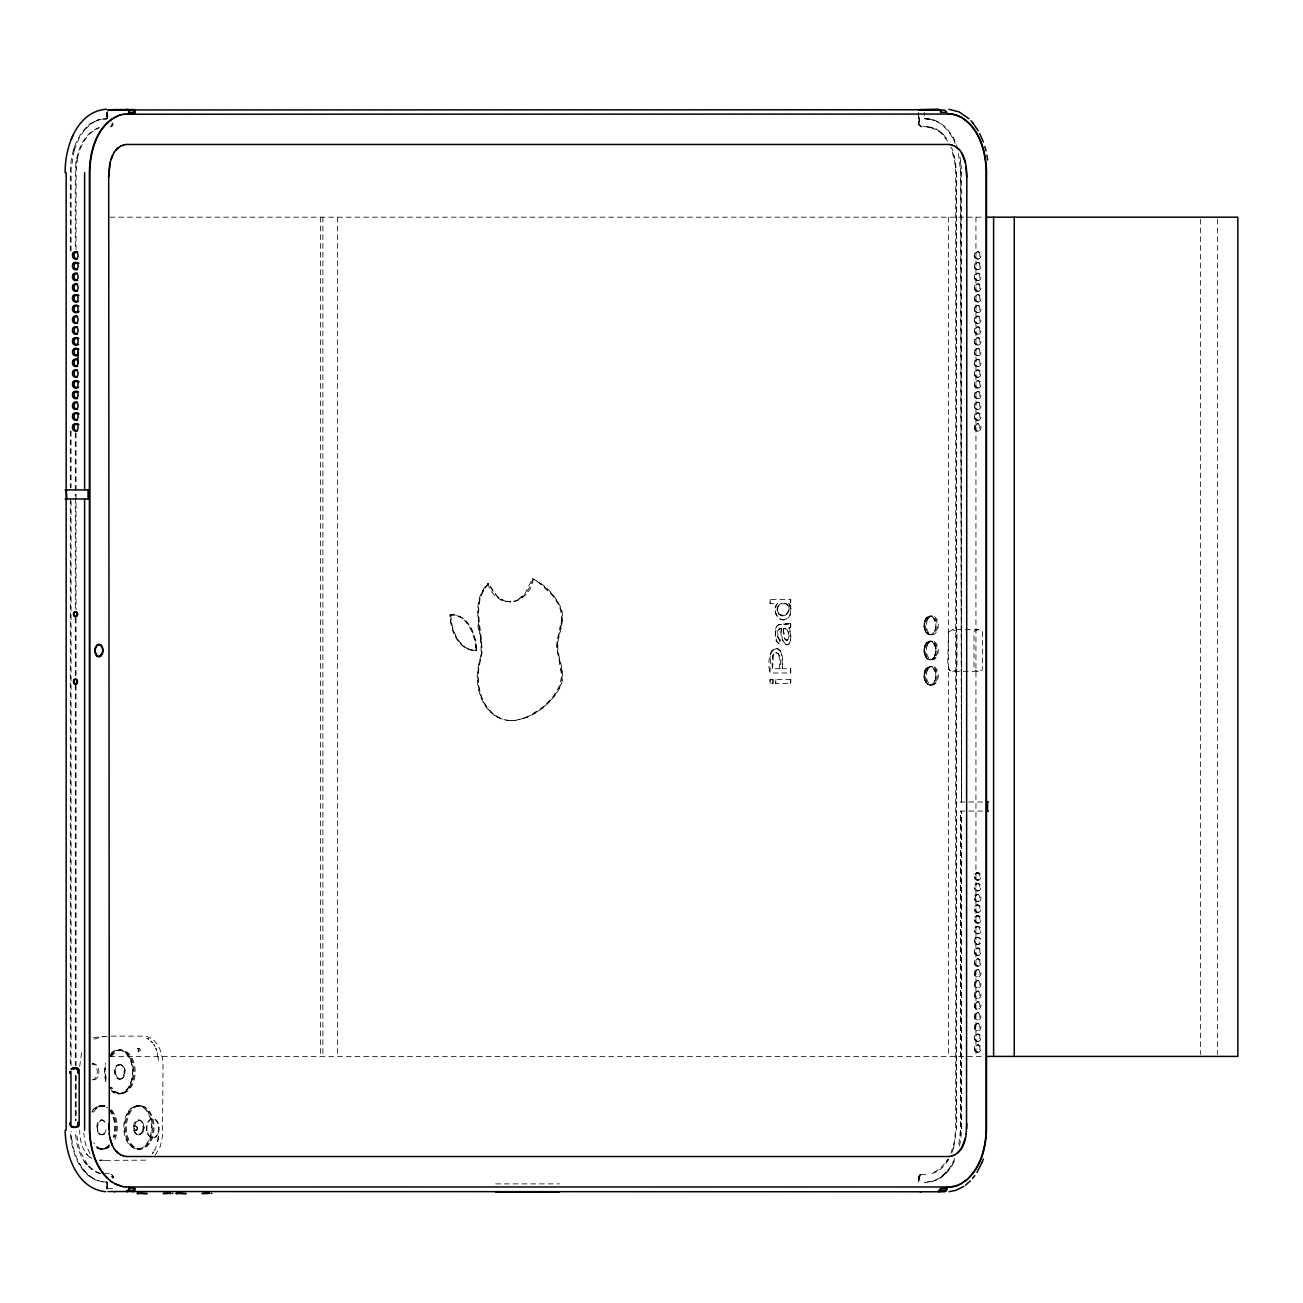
<?xml version="1.0" encoding="UTF-8"?>
<svg xmlns="http://www.w3.org/2000/svg" width="1303" height="1303" viewBox="0 0 1303 1303"><rect width="100%" height="100%" fill="white"/><g stroke="black" fill="none" stroke-linecap="round" stroke-linejoin="round"><path stroke-width="0.75" stroke-dasharray="5 3.75" d="M107.465 1188.776L107.481 1182.652L106.26 1181.984L107.465 1188.776L107.465 1182.652L106.26 1181.984L106.748 1189.46M772.614 668.7L773.331 654.399C780.872 647.786 781.344 665.507 779.976 668.7L772.418 668.7C772.288 665.361 770.268 649.806 778.363 653.634M918.485 112.319L918.501 123.508A3.925 2.508 90 0 0 919.837 126.358L930.261 127.059M919.12 1175.469L918.485 1183.205L919.625 1174.801L929.12 1174.068M953.731 1147.617L956.435 1128.659L956.435 172.501L955.392 160.448L951.711 147.63M964.839 811.085L960.669 811.085L960.669 1128.626L958.536 1147.047M961.419 1128.626L961.419 811.085L961.451 1128.626A53.57 34.22 90 0 1 960.555 1140.532L959.285 1147.047M958.438 153.51L960.669 171.719L961.435 802.013L960.653 161.132M158.575 1130.157L158.689 1126.9M788.543 612.084C792.81 599.299 771.734 602.149 778.412 613.436C787.647 623.6 794.667 599.82 781.002 603.484M77.691 157.565L76.111 169.748L76.063 249.801M919.413 1176.609L918.468 1178.059L919.674 1175.86A3.876 2.476 90 0 1 921.726 1174.182L919.348 1177.016L919.234 1183.336M532.39 714.028L544.084 706.145L552.456 697.545L559.769 685.573L561.658 675.654L556.902 647.624L557.537 638.698L561.56 619.886L560.925 610.863L558.107 603.778L552.456 595.357L538.839 582.62M779.699 614.821C775.187 610.96 778.249 601.286 784.992 603.289M932.313 634.708C922.28 636.125 921.107 617.752 930.13 616.075L925.944 618.632M931.27 684.971C922.068 685.085 921.514 667.918 930.13 666.338L925.944 668.895M786.377 640.539C791.279 638.633 789.243 627.101 783.087 628.469L784.732 638.975A3.323 2.117 90 0 0 785.53 640.148L788.234 639.659L789.097 635.147L787.028 629.3L783.087 628.469L785.481 628.502M70.297 250.762L70.297 171.719C70.639 154.894 75.427 136.766 88.474 125.283C93.441 121.032 99.908 118.638 106.455 118.915C109.582 116.13 107.335 103.735 107.139 118.964M782.419 668.7C785.432 634.822 763.265 648.845 770.154 672.983M557.049 642.2L556.902 647.624M79.678 1066.44L81.584 1052.596M76.128 169.748L76.258 167.501M783.25 629.137L784.748 638.437L787.11 640.457M960.36 1135.548L960.669 811.085M788.918 628.111L790.791 627.313L790.791 623.225L778.331 624.756L776.344 626.808L775.448 630.44A20.05 12.802 90 0 0 775.399 635.962C773.933 642.493 784.699 648.308 778.412 638.584C777.207 635.571 776.409 628.079 781.295 628.388C778.526 637.216 789.048 654.953 791.1 636.727C785.025 611.596 795.84 644.171 787.354 644.741M919.348 1177.016L918.485 1177.782L918.664 1176.609M925.049 1182.652L927.752 1181.984M777.354 603.55C770.106 611.123 781.311 626.482 789.129 616.71A9.626 6.14 90 0 0 790.791 612.817L790.693 606.465L788.869 603.24M925.016 1182.652L924.723 1181.984M561.104 623.925L561.56 619.886M98.767 127.694C81.356 134.47 75.476 155.399 75.297 172.501L75.297 249.801M136.506 1126.704L136.913 1127.47A2.02 1.287 90 0 1 136.147 1130.255A2.02 1.287 90 0 1 134.486 1128.707L135.659 1122.078L139.796 1119.977C145.692 1122.42 145.285 1134.555 138.281 1134.897C126.652 1129.962 141.359 1110.791 143.786 1126.215C146.702 1136.428 131.619 1136.933 134.861 1126.867A2.02 1.287 90 0 1 136.506 1126.704L137.336 1127.258A2.02 1.287 90 0 1 136.734 1130.206A2.02 1.287 -90 0 1 135.789 1130.206A2.02 1.287 90 0 1 134.975 1128.463L135.642 1126.574L136.88 1126.574M780.432 640.196L777.793 636.792M75.932 163.038L76.34 160.448M782.5 619.788L786.132 619.153L788.543 617.231A9.691 6.189 90 0 0 790.416 613.518L789.96 604.673M772.125 650.295A7.329 4.691 90 0 0 770.757 652.901L769.975 672.983L790.791 672.983L790.791 668.7L782.223 668.7L782.077 656.875L780.595 650.979M157.696 1141.591L158.184 1138.985L156.963 1143.985M772.451 658.292L772.744 656.81M924.25 648.78C924.299 644.92 927.98 639.317 932.329 641.825L929.381 641.239M779.634 628.453L781.295 628.388L778.038 629.968L777.712 637.33M77.659 157.565C80.493 145.415 86.975 132.075 99.533 127.694M925 645.522L924.088 651.06L925.114 655.474L924.478 653.357L924.641 654.415M74.206 150.187L71.16 168.657L71.079 250.762M780.937 624.446L777.728 625.212A4.919 3.143 90 0 0 776.376 627.199L775.497 633.502L776.572 640.587A6.596 4.218 90 0 0 778.135 642.965L779.911 644.073L779.992 640.001M791.051 608.582L788.673 603.24L790.791 603.24L790.791 599.559L769.975 599.559L769.975 603.55L777.549 603.55C772.923 609.087 776.116 621.124 784.585 619.707M106.699 112.498L106.455 118.915L106.716 112.351M953.747 1147.617L951.695 1153.367M73.44 150.187L74.515 146.881M74.19 150.187L79.548 137.336L85.004 129.469M514.913 720.315C533.497 717.986 549.736 704.988 559.101 689.14C566.561 677.006 560.029 663.26 558.042 650.702A35.816 22.884 90 0 1 558.042 642.2C559.541 630.717 565.714 618.86 560.762 607.328C554.964 595.276 544.898 583.76 532.39 578.874L524.848 593.956L517.03 600.602L524.848 593.956M532.862 578.874C529.686 588.533 524.034 600.178 512.845 601.807M533.367 578.874C529.458 605.634 496.052 610.504 487.827 583.663C466.148 606.53 487.306 637.216 479.048 662.852C472.842 685.411 482.354 718.311 509.326 720.526M924.739 646.516L925.553 644.545M925.114 620.407L924.283 627.134L924.185 625.977M925.114 670.67L924.283 677.397L924.185 676.241M788.559 611.449L785.302 615.374L780.872 615.407M111.96 125.332L112.498 122.905L111.683 125.788A3.893 2.492 90 0 1 110.022 126.798L112.595 125.544M950.946 1153.367L954.562 1140.891L955.685 1128.659L955.685 172.501L954.627 160.448L950.946 147.63M106.455 118.915L107.465 118.312L107.465 112.351M772.63 649.953L776.865 648.405L775.09 648.438M948.503 631.988L947.704 664.791L949.512 670.279L952.737 671.338L978.244 671.338L981.501 670.279A4.675 3.6 90 0 0 982.511 668.976L982.511 631.988A4.675 3.6 90 0 0 981.501 630.685L978.276 629.642L952.77 629.642L948.503 631.988A4.675 3.6 90 0 1 949.512 630.685M138.118 1051.684L138.688 1048.964L137.597 1048.264L136.668 1049.729A1.759 1.124 -90 0 0 137.271 1051.57L140.463 1050.283L139.356 1048.247L137.597 1048.264M158.217 1133.48L157.24 1135.336A9.626 6.14 -90 0 1 148.298 1134.457L147.467 1132.421A9.61 6.14 90 0 1 153.412 1118.74A9.61 6.14 90 0 1 158.217 1133.48L157.24 1135.336M481.98 592.898L483.804 589.037M770.366 655.898L770.268 657.005M777.858 607.377L777.598 609.543M954.773 1158.4C950.099 1169.328 941.32 1180.29 928.778 1181.854M932.345 1181.365C943.584 1178.531 951.109 1168.498 955.555 1158.4M773.754 654.073L772.809 655.556M775.643 629.186L775.888 628.111M946.304 1161.983L947.981 1159.393L940.082 1168.889L931.14 1173.645M948.763 1159.393C944.382 1166.722 937.313 1173.612 928.355 1174.068M926.058 643.682L927.264 642.314M927.199 643.682L928.404 642.314A9.316 5.945 90 0 1 936.091 645.001A9.316 5.945 90 0 1 935.342 657.266L934.137 658.65A9.316 5.945 90 0 1 926.466 655.963A9.316 5.945 90 0 1 927.199 643.682L928.404 642.314M927.199 668.862L928.404 667.494A9.316 5.945 90 0 1 936.091 670.182A9.316 5.945 90 0 1 935.342 682.446L934.137 683.814A9.316 5.945 90 0 1 926.466 681.127A9.316 5.945 90 0 1 927.199 668.862L928.404 667.494M155.252 1155.126L160.35 1146.298L162.5 1136.232L162.973 1069.714C163.803 1055.919 158.901 1035.51 141.522 1036.129L111.064 1036.129M934.137 658.65L935.342 657.266M934.137 683.814L935.342 682.446M505.841 601.595L497.388 596.693L488.804 583.663C468.559 605.146 485.807 634.349 481.068 658.65C474.227 680.215 479.504 710.542 502.991 719.256M84.988 129.469L91.927 123.28M927.769 617.85L929.088 616.726A9.316 5.945 90 0 1 937.215 625.977A9.316 5.945 90 0 1 928.404 633.551L927.199 632.183A9.316 5.945 90 0 1 927.769 617.85L929.088 616.726M946.141 1172.195L938.991 1178.254M946.906 1172.195L942.655 1175.599L944.805 1174.28A48.455 30.946 90 0 0 952.754 1164.035M139.356 1048.247L138.248 1049.729L139.014 1051.684M88.474 125.283L91.161 123.28M790.791 627.313L788.722 628.111M939.756 1178.254L943.421 1175.599M919.625 1174.801L920.586 1174.231M790.335 623.42L779.064 624.544M91.91 123.28L94.582 121.7M94.028 1039.142L104.973 1036.129M119.42 1064.404C109.843 1067.401 119.013 1087.288 124.437 1075.219C128.622 1055.528 105.527 1068.118 119.42 1079.226M94.565 121.7L96.959 120.642A51.615 32.982 90 0 1 103.605 119.045M93.36 1037.53L109.419 1036.129M527.78 716.829L518.741 719.679C535.419 715.412 550.061 704.06 558.596 689.14C566.056 677.006 559.524 663.26 557.537 650.702C555.941 639.203 562.049 628.6 562.147 617.247C561.414 600.748 547.732 587.718 534.393 579.786M96.178 120.642L98.23 119.909M151.213 1041.618L152.809 1042.921L149.992 1040.283M929.381 634.626L930.879 634.626L930 634.659M929.381 684.906L930.879 684.906L930 684.938A9.316 5.945 90 0 1 924.788 670.996A9.316 5.945 90 0 1 935.082 670.996A9.316 5.945 90 0 1 929.935 684.971L932.313 684.971M781.442 629.088L781.1 628.388C782.794 633.046 780.057 644.627 787.647 644.61M157.907 1057.678L157.256 1052.58L157.549 1055.055M135.642 1126.574L136.571 1126.378M932.378 1181.365L927.003 1181.984M977.103 872.798L977.462 872.831A3.681 2.834 90 0 1 979.4 878.645A3.681 2.834 90 0 1 974.546 878.043L974.286 876.707A3.681 2.834 90 0 1 976.403 872.929L978.195 872.798M977.103 883.515L977.462 883.548A3.681 2.834 90 0 1 979.4 889.363A3.681 2.834 90 0 1 974.546 888.76L974.286 887.424A3.681 2.834 90 0 1 976.403 883.646L978.195 883.515M977.103 894.314L977.462 894.347A3.681 2.834 90 0 1 979.4 900.145A3.681 2.834 90 0 1 974.546 899.559L974.286 898.223A3.681 2.834 90 0 1 976.403 894.428L978.195 894.314M977.103 905.031L977.462 905.064A3.681 2.834 90 0 1 979.4 910.862A3.681 2.834 90 0 1 974.546 910.276L974.286 908.94A3.681 2.834 90 0 1 976.403 905.145L978.195 905.031M977.103 915.732L977.462 915.765A3.681 2.834 90 0 1 979.4 921.579A3.681 2.834 90 0 1 974.546 920.977L974.286 919.641A3.681 2.834 90 0 1 976.403 915.862L978.195 915.732M977.103 926.482L977.462 926.514A3.681 2.834 90 0 1 979.4 932.329A3.681 2.834 90 0 1 974.546 931.726L974.286 930.391A3.681 2.834 90 0 1 976.403 926.596L978.195 926.482M158.412 1060.414L158.184 1057.629M784.829 615.57L779.389 614.43M106.423 1182.049L107.465 1182.652L106.667 1182.391M977.918 312.671L978.895 312.573A3.681 2.834 90 0 0 980.573 307.052A3.681 2.834 90 0 0 976.012 306.677A3.681 2.834 90 0 0 977.152 312.443L977.103 312.687M977.918 323.453L978.895 323.356A3.681 2.834 90 0 0 980.573 317.834A3.681 2.834 90 0 0 976.012 317.46A3.681 2.834 90 0 0 977.152 323.225L977.103 323.47M977.918 334.203L978.895 334.105A3.681 2.834 90 0 0 980.573 328.584A3.681 2.834 90 0 0 976.012 328.209A3.681 2.834 90 0 0 977.152 333.959L977.103 334.219M977.918 344.986L978.895 344.888A3.681 2.834 90 0 0 980.573 339.366A3.681 2.834 90 0 0 976.012 338.992A3.681 2.834 90 0 0 977.152 344.741L977.103 345.002M977.918 355.768L978.895 355.67A3.681 2.834 90 0 0 980.573 350.149A3.681 2.834 90 0 0 976.012 349.774A3.681 2.834 90 0 0 977.152 355.524L977.103 355.784M977.918 366.55L978.895 366.469A3.681 2.834 90 0 0 980.573 360.931A3.681 2.834 90 0 0 976.012 360.556A3.681 2.834 90 0 0 977.152 366.322L977.103 366.583M977.918 398.734L978.895 398.637A3.681 2.834 90 0 0 980.573 393.099A3.681 2.834 90 0 0 976.012 392.724A3.681 2.834 90 0 0 977.152 398.49L977.103 398.751M977.918 409.517L978.895 409.419A3.681 2.834 90 0 0 980.573 403.881A3.681 2.834 90 0 0 976.012 403.507A3.681 2.834 90 0 0 977.152 409.272L977.103 409.533M788.657 624.267L784.504 624.446M976.403 872.929L977.462 872.831M976.403 883.646L977.462 883.548M976.403 894.428L977.462 894.347M976.403 905.145L977.462 905.064M976.403 915.862L977.462 915.765M976.403 926.596L977.462 926.514M145.594 1160.159L99.207 1160.419M100.868 1149.051L104.615 1148.774M117.237 1050.43L121.326 1050.169M99.354 1106.003L103.458 1105.742M136.115 1106.003L140.219 1105.742M511.558 720.526L515.89 720.315M978.276 629.642L975.019 630.685A4.675 3.6 90 0 0 974.009 631.988L974.009 668.976A4.675 3.6 90 0 0 975.019 670.279L978.244 671.338M952.737 671.338L955.995 670.279A4.675 3.6 90 0 0 957.005 668.976L957.005 631.988A4.675 3.6 90 0 0 955.995 630.685L952.77 629.642M977.103 933.844L977.836 933.811A3.681 2.834 90 0 0 980.801 928.73A3.681 2.834 90 0 0 975.931 927.931A3.681 2.834 90 0 0 977.836 933.811M787.159 644.741L785.725 644.643M102.839 119.045L105.071 118.996M976.761 316.157L978.195 316.124M976.761 326.906L978.195 326.874M976.761 337.689L978.195 337.656M976.761 348.471L978.195 348.438M976.761 359.253L978.195 359.221M976.761 369.971L978.195 369.938M976.761 402.204L978.195 402.187M976.761 412.953L978.195 412.921M977.103 431.065L978.537 431.032M977.103 901.66L978.537 901.643M110.038 126.798L110.788 126.798A3.876 2.476 90 0 0 113.247 122.905M104.289 118.996L106.276 118.996M919.266 123.508L919.234 115.869L919.25 122.905A3.909 2.492 90 0 0 921.726 126.798A3.893 2.492 -90 0 1 919.885 125.544L919.234 123.264L919.674 125.104M109.941 217.178L984.074 217.178M977.103 251.658L978.195 251.658M977.103 262.375L978.195 262.375M977.103 273.174L978.195 273.174M977.103 283.891L978.195 283.891M977.103 294.592L978.195 294.592M977.103 305.342L978.195 305.342M977.103 380.655L978.195 380.655M977.103 391.405L978.195 391.405M977.103 423.703L978.195 423.703M487.827 583.663L488.804 583.663M509.701 602.002L510.695 602.002L500.336 599.803M449.877 614.967L450.854 614.967A37.624 24.04 90 0 1 476.784 650.148L475.807 650.148A37.624 24.04 90 0 0 449.877 614.967A37.624 24.04 90 0 0 475.807 650.148M929.935 616.075L932.313 616.075M929.935 634.708A9.316 5.945 90 0 0 935.082 620.733A9.316 5.945 90 0 0 924.788 620.733A9.316 5.945 90 0 0 929.935 634.708L931.27 634.708M929.935 641.157L932.313 641.157M929.935 659.79A9.316 5.945 90 0 0 935.082 645.816A9.316 5.945 90 0 0 924.788 645.816A9.316 5.945 90 0 0 929.935 659.79L932.313 659.79M929.935 666.338L932.313 666.338M508.349 720.526L512.551 720.526M968.748 802.029L986.501 802.029M968.748 811.085L984.531 811.085M977.103 880.16L978.195 880.16A3.681 2.834 90 0 0 980.638 874.639A3.681 2.834 90 0 0 975.735 874.639A3.681 2.834 90 0 0 978.195 880.16M977.103 890.877L978.195 890.877A3.681 2.834 90 0 0 980.638 885.356A3.681 2.834 90 0 0 975.735 885.356A3.681 2.834 90 0 0 978.195 890.877M977.103 912.377L978.195 912.377A3.681 2.834 90 0 0 980.638 906.872A3.681 2.834 90 0 0 975.735 906.872A3.681 2.834 90 0 0 978.195 912.377M977.103 923.094L978.195 923.094A3.681 2.834 90 0 0 980.638 917.573A3.681 2.834 90 0 0 975.735 917.573A3.681 2.834 90 0 0 978.195 923.094M978.195 944.626A3.681 2.834 90 0 1 975.735 939.105A3.681 2.834 90 0 1 980.638 939.105A3.681 2.834 90 0 1 978.195 944.626L975.752 944.17L974.286 941.173A3.681 2.834 90 0 1 976.989 937.264L978.195 937.264M977.103 955.36L978.195 955.36A3.681 2.834 90 0 0 980.638 949.854A3.681 2.834 90 0 0 975.735 949.854A3.681 2.834 90 0 0 978.195 955.36M977.103 958.796L978.195 958.796M977.103 966.142L978.195 966.142A3.681 2.834 90 0 0 980.638 960.637A3.681 2.834 90 0 0 975.735 960.637A3.681 2.834 90 0 0 978.195 966.142M977.103 969.579L978.195 969.579M977.103 980.377L978.195 980.377M977.103 991.078L978.195 991.078M977.103 1001.795L978.195 1001.795M977.103 1012.545L978.195 1012.545M977.103 1023.327L978.195 1023.327M977.103 1034.077L978.195 1034.077M977.103 1041.423L978.195 1041.423A3.681 2.834 90 0 0 980.638 1035.901A3.681 2.834 90 0 0 975.735 1035.901A3.681 2.834 90 0 0 978.195 1041.423M977.103 1044.859L978.195 1044.859M118.736 1050.169L120.316 1050.169M977.103 1052.205L978.195 1052.205A3.681 2.834 90 0 0 980.638 1046.684A3.681 2.834 90 0 0 975.735 1046.684A3.681 2.834 90 0 0 978.195 1052.205M109.941 1056.407L984.074 1056.407M93.751 1063.753L92.171 1063.753A8.062 5.147 -90 0 1 97.318 1071.815A8.062 5.147 -90 0 1 92.171 1079.878M119.387 1064.307A7.509 4.805 -90 0 1 123.541 1075.578A7.509 4.805 -90 0 1 115.234 1075.578A7.509 4.805 -90 0 1 119.387 1064.307C126.912 1064.502 126.912 1079.145 119.387 1079.324M118.736 1093.461L121.326 1093.461M137.629 1105.742L139.209 1105.742M135.789 1130.206L136.734 1130.206M152.516 1137.942A9.61 6.14 90 0 0 157.842 1123.528A9.61 6.14 90 0 0 147.206 1123.528A9.61 6.14 90 0 0 152.516 1137.942L153.037 1137.942M101.52 1149.051L103.458 1149.051M137.629 1149.051L140.219 1149.051M104.501 1174.182C107.058 1170.892 115.576 1176.072 112.498 1177.782L110.022 1174.182L111.358 1174.801M110.788 1174.182A3.876 2.476 90 0 1 112.84 1175.86L113.263 1177.782L111.863 1175.469M107.041 1181.984L104.729 1181.984C80.688 1180.257 71.062 1152.015 70.362 1131.395M495.645 1183.89L559.476 1183.89M107.465 1188.629L113.28 1188.629M775.66 652.754L776.523 652.77M925.016 118.312L928.892 119.029A51.615 32.982 90 0 1 935.57 120.625C946.564 125.202 953.421 136.033 957.216 146.881M925.358 118.964L928.892 119.029L926.694 118.996M977.103 948.014L978.537 948.047M926.759 126.798L936.238 129.013M977.462 258.988L978.195 259.02A3.681 2.834 90 0 0 980.638 253.499A3.681 2.834 90 0 0 975.735 253.499A3.681 2.834 90 0 0 978.195 259.02M977.462 269.705L978.195 269.737A3.681 2.834 90 0 0 980.638 264.216A3.681 2.834 90 0 0 975.735 264.216A3.681 2.834 90 0 0 978.195 269.737M977.462 280.487L978.195 280.52A3.681 2.834 90 0 0 980.638 275.014A3.681 2.834 90 0 0 975.735 275.014A3.681 2.834 90 0 0 978.195 280.52M977.462 291.204L978.195 291.237A3.681 2.834 90 0 0 980.638 285.715A3.681 2.834 90 0 0 975.735 285.715A3.681 2.834 90 0 0 978.195 291.237M977.462 301.921L978.195 301.954A3.681 2.834 90 0 0 980.638 296.433A3.681 2.834 90 0 0 975.735 296.433A3.681 2.834 90 0 0 978.195 301.954M977.462 377.267L978.195 377.3A3.681 2.834 90 0 0 980.638 371.778A3.681 2.834 90 0 0 975.735 371.778A3.681 2.834 90 0 0 978.195 377.3M977.462 387.968L978.195 388.001A3.681 2.834 90 0 0 980.638 382.496A3.681 2.834 90 0 0 975.735 382.496A3.681 2.834 90 0 0 978.195 388.001M977.462 420.25L978.195 420.283A3.681 2.834 90 0 0 980.638 414.761A3.681 2.834 90 0 0 975.735 414.761A3.681 2.834 90 0 0 978.195 420.283M104.973 1160.501L99.028 1159.735M100.868 1105.742L104.615 1106.003A21.646 13.828 -90 0 0 92.66 1112.078M90.249 1157.455C83.017 1152.813 79.646 1140.695 79.678 1130.173M920.944 126.798L918.599 124.078L918.468 115.869M928.143 119.029C941.303 120.332 950.49 132.01 955.18 143.477M927.948 126.847L931.482 127.287M508.821 720.526L502.013 719.256M102.97 1181.854C83.734 1178.792 74.597 1157.781 71.958 1140.532M777.582 648.568L776.669 648.405L780.888 651.809M86.128 1153.644L87.301 1154.995M928.648 659.497L930.13 659.79L927.133 658.585L925.049 655.344L926.531 657.82L925.472 656.256M930.717 127.287L940.913 132.792L947.818 141.408M975.752 944.17L977.103 944.626A3.681 2.834 90 0 0 979.937 940.864A3.681 2.834 90 0 0 976.989 937.264M932.753 119.909L934.788 120.625M100.624 1173.645L94.37 1170.843L87.431 1164.67M99.842 1173.645C82.757 1167.944 76.274 1148.236 75.379 1131.851M932.215 127.694L933.681 128.248M532.39 578.874L534.881 579.786M936.222 129.013L939.691 131.18M498.756 717.855C476.849 705.737 473.885 675.866 481.833 654.318C481.931 631.141 470.106 603.794 488.299 583.663L494.081 593.223L500.824 599.803M90.086 1157.341L91.699 1158.334M92.774 1178.254L87.724 1174.28A48.455 30.946 90 0 1 79.776 1164.051M927.948 659.139L925.553 656.419M939.658 131.18L943.567 134.649M927.834 634.007L925.553 631.336M927.834 684.287L925.553 681.599M788.673 603.24L789.765 604.673M777.81 653.308L779.471 655.67M943.551 134.649L948.6 141.408M927.199 632.183L928.404 633.551M788.315 606.058L787.045 604.478M87.464 1164.67L79.711 1150.647L76.128 1131.851M84.679 1161.983L86.682 1164.67M90.005 1153.692L85.444 1144.034L83.734 1133.284M778.298 612.866L779.194 614.43M974.937 257.685L974.286 255.567A3.681 2.834 90 0 1 977.82 251.772A3.681 2.834 90 0 1 979.498 257.31A3.681 2.834 90 0 1 974.937 257.685L974.286 255.567M974.937 268.402L974.286 266.284A3.681 2.834 90 0 1 977.82 262.489A3.681 2.834 90 0 1 979.498 268.027A3.681 2.834 90 0 1 974.937 268.402L974.286 266.284M974.937 279.184L974.286 277.083A3.681 2.834 90 0 1 977.82 273.288A3.681 2.834 90 0 1 979.498 278.809A3.681 2.834 90 0 1 974.937 279.184L974.286 277.083M974.937 289.901L974.286 287.784A3.681 2.834 90 0 1 977.82 284.005A3.681 2.834 90 0 1 979.498 289.527A3.681 2.834 90 0 1 974.937 289.901L974.286 287.784M974.937 300.618L974.286 298.501A3.681 2.834 90 0 1 977.82 294.706A3.681 2.834 90 0 1 979.498 300.244A3.681 2.834 90 0 1 974.937 300.618L974.286 298.501M974.937 311.368L974.286 309.251A3.681 2.834 90 0 1 977.82 305.456A3.681 2.834 90 0 1 979.498 310.994A3.681 2.834 90 0 1 974.937 311.368L974.286 309.251M974.937 322.15L974.286 320.033A3.681 2.834 90 0 1 977.82 316.238A3.681 2.834 90 0 1 979.498 321.776A3.681 2.834 90 0 1 974.937 322.15L974.286 320.033M974.937 332.884L974.286 330.783A3.681 2.834 90 0 1 977.82 326.988A3.681 2.834 90 0 1 979.498 332.509A3.681 2.834 90 0 1 974.937 332.884L974.286 330.783M974.937 343.666L974.286 341.565A3.681 2.834 90 0 1 977.82 337.77A3.681 2.834 90 0 1 979.498 343.292A3.681 2.834 90 0 1 974.937 343.666L974.286 341.565M974.937 354.449L974.286 352.347A3.681 2.834 90 0 1 977.82 348.553A3.681 2.834 90 0 1 979.498 354.074A3.681 2.834 90 0 1 974.937 354.449L974.286 352.347M974.937 365.247L974.286 363.13A3.681 2.834 90 0 1 977.82 359.335A3.681 2.834 90 0 1 979.498 364.873A3.681 2.834 90 0 1 974.937 365.247L974.286 363.13M974.937 375.964L974.286 373.847A3.681 2.834 90 0 1 977.82 370.052A3.681 2.834 90 0 1 979.498 375.59A3.681 2.834 90 0 1 974.937 375.964L974.286 373.847M974.937 386.665L974.286 384.564A3.681 2.834 90 0 1 977.82 380.769A3.681 2.834 90 0 1 979.498 386.291A3.681 2.834 90 0 1 974.937 386.665L974.286 384.564M974.937 397.415L974.286 395.298A3.681 2.834 90 0 1 977.82 391.519A3.681 2.834 90 0 1 979.498 397.04A3.681 2.834 90 0 1 974.937 397.415L974.286 395.298M974.937 408.197L974.286 406.08A3.681 2.834 90 0 1 977.82 402.301A3.681 2.834 90 0 1 979.498 407.823A3.681 2.834 90 0 1 974.937 408.197L974.286 406.08M974.937 418.947L974.286 416.83A3.681 2.834 90 0 1 977.82 413.051A3.681 2.834 90 0 1 979.498 418.572A3.681 2.834 90 0 1 974.937 418.947L974.286 416.83M974.937 429.729L974.286 427.612A3.681 2.834 90 0 1 977.82 423.833A3.681 2.834 90 0 1 979.498 429.355A3.681 2.834 90 0 1 974.937 429.729L974.286 427.612M974.937 954.04L974.286 951.923A3.681 2.834 90 0 1 977.82 948.128A3.681 2.834 90 0 1 979.498 953.666A3.681 2.834 90 0 1 974.937 954.04L974.286 951.923M974.937 964.823L974.286 962.705A3.681 2.834 90 0 1 977.82 958.91A3.681 2.834 90 0 1 979.498 964.448A3.681 2.834 90 0 1 974.937 964.823L974.286 962.705M974.937 975.605L974.286 973.488A3.681 2.834 90 0 1 977.82 969.693A3.681 2.834 90 0 1 979.498 975.23A3.681 2.834 90 0 1 974.937 975.605L974.286 973.488M974.937 986.387L974.286 984.27A3.681 2.834 90 0 1 977.82 980.491A3.681 2.834 90 0 1 979.498 986.013A3.681 2.834 90 0 1 974.937 986.387L974.286 984.27M974.937 997.104L974.286 994.987A3.681 2.834 90 0 1 977.82 991.192A3.681 2.834 90 0 1 979.498 996.73A3.681 2.834 90 0 1 974.937 997.104L974.286 994.987M974.937 1007.822L974.286 1005.704A3.681 2.834 90 0 1 977.82 1001.909A3.681 2.834 90 0 1 979.498 1007.447A3.681 2.834 90 0 1 974.937 1007.822L974.286 1005.704M974.937 1018.555L974.286 1016.454A3.681 2.834 90 0 1 977.82 1012.659A3.681 2.834 90 0 1 979.498 1018.18A3.681 2.834 90 0 1 974.937 1018.555L974.286 1016.454M974.937 1029.337L974.286 1027.236A3.681 2.834 90 0 1 977.82 1023.441A3.681 2.834 90 0 1 979.498 1028.963A3.681 2.834 90 0 1 974.937 1029.337L974.286 1027.236M974.937 1040.087L974.286 1037.986A3.681 2.834 90 0 1 977.82 1034.191A3.681 2.834 90 0 1 979.498 1039.713A3.681 2.834 90 0 1 974.937 1040.087L974.286 1037.986M974.937 1050.87L974.286 1048.752A3.681 2.834 90 0 1 977.82 1044.973A3.681 2.834 90 0 1 979.498 1050.495A3.681 2.834 90 0 1 974.937 1050.87L974.286 1048.752M924.267 118.312L927.459 118.996L924.267 118.312L924.267 112.351M952.965 137.336L954.464 140.219M925.472 631.173L925.944 632.15L924.478 628.274L924.641 629.333M925.472 681.436L925.944 682.414L924.478 678.537L924.641 679.612M147.467 1132.421L148.298 1134.457M776.213 614.479L775.627 613.061M974.286 941.173L974.937 943.291M779.064 655.018L779.78 668.7M953.226 154.21L954.073 157.565M480.546 638.779L481.654 643.715M112.319 1176.609L112.498 1178.059M974.286 876.707L974.546 878.043M974.286 887.424L974.546 888.76M974.286 898.223L974.546 899.559M974.286 908.94L974.546 910.276M974.286 919.641L974.546 920.977M974.286 930.391L974.546 931.726M960.002 157.256L960.669 161.132M477.794 625.456L478.559 630.147M113.068 1176.609L113.247 1177.782M775.676 612.329L775.334 610.781M561.104 668.976L561.56 673.016M113.182 1177.016L113.28 1178.059M955.327 165.514L955.506 167.501M961.093 165.286L961.337 168.657M1217.523 219.213L1217.523 1054.388M1200.405 219.213L1200.405 1054.388M975.947 217.178L975.947 1056.407M961.451 171.719L961.451 802.013M956.467 172.501L956.467 1128.659M948.421 217.178L948.421 1056.407M790.595 599.559L790.595 603.24M790.595 623.225L790.595 627.313M790.595 668.7L790.595 672.983M790.595 679.531L790.595 683.505M775.822 679.531L775.822 683.505M772.858 679.531L772.858 683.505M770.154 599.559L770.154 603.55M770.154 679.531L770.154 683.505M337.64 217.178L337.64 1056.407M322.867 217.178L322.867 1056.407M320.603 217.178L320.603 1056.407M76.046 432.905L76.063 609.885M76.046 618.029L76.063 677.023M76.046 685.166L76.063 1065.593M76.046 1075.757L76.063 1120.515M75.802 1075.154L75.802 1120.271M75.297 432.905L75.297 495.971M75.297 498.007L75.297 609.885M75.297 618.029L75.297 677.023M75.297 685.166L75.297 1065.593M75.297 1075.773L75.297 1120.515M71.062 431.13L71.079 487.876M71.062 500.987L71.079 1065.659M70.297 431.13L70.297 487.876M70.313 498.968L70.313 1065.659M109.615 1056.505A21.646 13.828 90 0 1 129.176 1056.505A21.646 13.828 90 0 1 129.176 1087.125A21.646 13.828 90 0 1 109.615 1087.125M106.243 1078.509A21.646 13.828 90 0 1 105.738 1068.427M111.553 1056.505A21.646 13.828 -90 0 1 131.114 1056.505A21.646 13.828 -90 0 1 131.114 1087.125A21.646 13.828 -90 0 1 111.553 1087.125M109.647 1144.914A21.646 13.828 90 0 1 94.598 1146.135M91.731 1112.078A21.646 13.828 90 0 1 107.791 1108.104M109.647 1109.879A21.646 13.828 90 0 1 113.85 1137.226M111.586 1109.879A21.646 13.828 -90 0 1 113.231 1142.698M109.729 1146.689A21.646 13.828 -90 0 1 93.669 1142.698M93.669 1112.078A21.646 13.828 -90 0 1 105.624 1106.003M106.08 1129.717A7.509 4.805 -90 0 1 99.126 1133.887A7.509 4.805 -90 0 1 97.953 1122.372A7.509 4.805 -90 0 1 105.396 1122.974M110.608 1054.306A21.646 13.828 -90 0 1 129.03 1057.319A21.646 13.828 -90 0 1 129.03 1086.311A21.646 13.828 -90 0 1 110.608 1089.341M105.966 1080.106A21.646 13.828 -90 0 1 105.966 1063.525M108.996 1144.914A21.646 13.828 90 0 1 94.582 1146.689M92.741 1109.879A21.646 13.828 90 0 1 105.136 1106.801M108.996 1109.879A21.646 13.828 90 0 1 113.198 1137.226M110.543 1056.505A21.646 13.828 -90 0 1 130.105 1056.505A21.646 13.828 -90 0 1 130.105 1087.125A21.646 13.828 -90 0 1 110.543 1087.125M92.155 1064.16A8.062 5.147 -90 0 1 98.881 1071.18A8.062 5.147 -90 0 1 92.936 1079.78M110.576 1109.879A21.646 13.828 -90 0 1 114.778 1137.226M108.735 1146.689A21.646 13.828 -90 0 1 94.321 1144.914M111.227 1053.085A22.135 14.138 90 0 1 132.743 1071.359A22.135 14.138 90 0 1 111.863 1091.409M105.966 1081.832A22.135 14.138 90 0 1 105.641 1063.134M71.974 1140.548A53.57 34.22 90 0 1 71.144 1131.395M476.784 650.148A37.624 24.04 90 0 1 450.854 614.967M949.512 670.279A4.675 3.6 90 0 1 948.503 668.976M97.562 1126.215C95.95 1130.857 101.911 1138.545 105.69 1132.698L101.52 1134.897C93.441 1132.698 98.556 1114.179 105.69 1122.078L101.52 1119.88L98.898 1122.078L97.562 1126.215M935.619 652.184L935.521 654.448L936.075 649.888L934.821 655.344L935.619 652.184M935.831 627.134L935.521 629.349L935.929 624.805L935.831 627.134M935.831 677.397L935.521 679.629L935.929 675.068L935.831 677.397M924.283 648.731L924.283 652.233L924.478 647.607L924.283 648.731M934.821 630.245L934.723 631.336L935.635 628.258L934.821 630.245M934.821 680.508L934.723 681.599L935.635 678.521L934.821 680.508M158.412 1136.2L158.038 1138.969L158.412 1136.2M924.478 622.508L924.185 623.648L924.478 622.508M924.478 672.788L924.185 673.928L924.478 672.788M934.544 656.386L934.202 657.266L935.163 655.474L934.544 656.386M156.279 1146.233L154.699 1150.305L156.279 1146.233M153.559 1151.999L152.435 1153.578L153.559 1151.999M932.834 658.585L933.632 658.015L932.834 658.585M934.544 644.578L935.179 646.614L932.997 642.314L935.163 645.49L934.544 644.578M146.995 1038.279L148.786 1039.142L146.995 1038.279M934.577 619.479L935.179 621.531L932.867 617.264L935.163 620.407L934.577 619.479M934.577 669.742L935.179 671.794L932.867 667.527L935.163 670.67L934.577 669.742M929.984 641.223L928.518 641.516L929.984 641.223M153.933 1044.517L154.959 1046.276L153.933 1044.517M155.871 1048.215L156.669 1050.316L155.871 1048.215M929.935 659.546L929.935 659.546M773.054 679.531L769.975 679.531L769.975 683.505L773.054 683.505L773.054 679.531M790.791 679.531L775.627 679.531L775.627 683.505L790.791 683.505L790.791 679.531M964.79 802.013L960.669 802.013L964.904 802.013M935.977 648.731L935.521 646.516L935.977 648.731M129.013 1111.296A21.646 13.828 90 0 0 133.997 1147.976A21.646 13.828 90 0 0 151.799 1122.893A21.646 13.828 90 0 0 129.013 1111.296M150.969 1141.021A21.646 13.828 -90 0 0 142.369 1106.003A21.646 13.828 -90 0 0 127.303 1135.157A21.646 13.828 -90 0 0 150.969 1141.021M142.434 1131.151A7.509 4.805 -90 0 0 138.281 1119.88A7.509 4.805 -90 0 0 134.111 1131.151A7.509 4.805 -90 0 0 142.434 1131.151M126.88 1113.772A21.646 13.828 90 0 0 135.463 1148.774A21.646 13.828 90 0 0 150.545 1119.635A21.646 13.828 90 0 0 126.88 1113.772M149.959 1141.021A21.646 13.828 -90 0 0 141.375 1106.003A21.646 13.828 -90 0 0 126.293 1135.157A21.646 13.828 -90 0 0 149.959 1141.021M927.557 619.756A9.316 5.945 90 0 0 931.564 634.626A9.316 5.945 90 0 0 937.785 621.775A9.316 5.945 90 0 0 927.557 619.756M927.557 644.855A9.316 5.945 90 0 0 931.564 659.725A9.316 5.945 90 0 0 937.785 646.874A9.316 5.945 90 0 0 927.557 644.855M927.557 670.019A9.316 5.945 90 0 0 931.564 684.906A9.316 5.945 90 0 0 937.785 672.055A9.316 5.945 90 0 0 927.557 670.019M975.931 425.169A3.681 2.834 90 0 0 977.836 431.032A3.681 2.834 90 0 0 980.801 425.967A3.681 2.834 90 0 0 975.931 425.169M975.931 895.764A3.681 2.834 90 0 0 977.836 901.643A3.681 2.834 90 0 0 980.801 896.562A3.681 2.834 90 0 0 975.931 895.764M976.436 1024.125A3.681 2.834 90 0 0 977.152 1030.412A3.681 2.834 90 0 0 980.98 1026.471A3.681 2.834 90 0 0 976.436 1024.125M976.436 991.876A3.681 2.834 90 0 0 977.152 998.179A3.681 2.834 90 0 0 980.98 994.222A3.681 2.834 90 0 0 976.436 991.876M976.436 981.159A3.681 2.834 90 0 0 977.152 987.462A3.681 2.834 90 0 0 980.98 983.504A3.681 2.834 90 0 0 976.436 981.159M976.436 970.377A3.681 2.834 90 0 0 977.152 976.68A3.681 2.834 90 0 0 980.98 972.722A3.681 2.834 90 0 0 976.436 970.377M976.436 1002.593A3.681 2.834 90 0 0 977.152 1008.897A3.681 2.834 90 0 0 980.98 1004.939A3.681 2.834 90 0 0 976.436 1002.593M976.436 1013.343A3.681 2.834 90 0 0 977.152 1019.63A3.681 2.834 90 0 0 980.98 1015.688A3.681 2.834 90 0 0 976.436 1013.343M476.279 650.148A37.624 24.04 90 0 0 450.349 614.967A37.624 24.04 90 0 0 476.279 650.148"/><path stroke-width="1.5" d="M78.066 351.289L78.066 352.673A3.681 2.834 90 0 1 74.238 355.393A3.681 2.834 90 0 1 72.903 350.002L73.913 348.748A3.681 2.834 90 0 1 78.066 351.289L78.099 363.016M84.614 1130.287L84.63 498.968M134.404 1188.629L133.362 1190.828L126.782 1190.909L128.329 1190.29L128.622 1188.629C133.281 1185.535 137.841 1190.6 132.711 1191.789M65.15 172.631C64.824 147.19 76.714 111.439 106.455 109.208M108.556 177.192L109.875 162.761L113.964 152.467M938.697 1191.789L940.538 1191.007L941.141 1188.629L946.988 1188.629L946.532 1190.763L944.545 1191.789L107.954 1191.528M966.533 1129.05L966.826 177.192C966.517 166.979 965.832 154.894 957.314 147.89M966.826 1123.789L966.093 1133.854M946.988 1188.629L945.326 1190.779L938.567 1190.909M129.388 1188.629L128.753 1191.007L126.928 1191.789M94.924 650.897L95.51 647.282L97.66 644.904A6.043 3.86 90 0 1 100.95 645.229L102.351 647.282A6.043 3.86 90 0 1 102.351 653.764L99.256 656.517A6.043 3.86 90 0 1 96.911 655.816L95.103 652.396L95.103 648.65M76.584 679.531A2.411 1.857 90 0 1 77.121 683.179L76.779 683.603A2.411 1.857 90 0 1 74.597 683.603L74.401 679.873A2.411 1.857 90 0 1 76.144 679.303M70.948 1071.359L70.948 1124.017M77.545 614.364L77.121 615.749A2.411 1.857 90 0 1 75.444 616.612L74.255 615.749A2.411 1.857 90 0 1 74.255 612.671L74.597 612.263A2.411 1.857 90 0 1 77.545 614.364L77.252 615.505M110.022 162.761L108.703 177.192L109.289 1133.854M954.822 1154.686C962.494 1150.826 965.181 1141.77 966.24 1133.854M69.955 1072.288L69.792 1073.2L69.922 1071.473M73.831 681.795L74.108 680.345M965.36 1138.203L961.402 1148.513L957.314 1153.09M78.245 1072.288L77.936 1073.2L77.968 1070.089A3.779 2.899 90 0 0 76.877 1068.655L74.466 1067.971L76.372 1068.346M111.048 158.885L112.367 155.448M981.973 1162.553L983.39 1158.986M71.225 139.486L73.049 135.284M981.876 1162.797L976.973 1172.407M940.343 109.761L107.318 109.973M70.981 1069.095L73.245 1068.004L71.404 1068.704M95.51 647.282L97.66 644.904M100.184 656.142L102.351 653.764M113.817 152.467L118.068 147.89M974.823 1175.55L972.559 1178.433M74.597 683.603L74.01 683.407A2.411 1.857 90 0 1 73.848 680.101L74.19 679.694A2.411 1.857 90 0 1 76.372 679.694L76.714 680.101A2.411 1.857 90 0 1 76.551 683.407L76.779 683.603M969.269 1177.358C981.436 1164.279 985.996 1145.842 986.127 1128.382L986.127 170.644C985.491 151.571 979.612 130.349 963.389 118.72M78.278 312.15L79.092 311.287M970.344 1180.909L965.539 1185.144M115.723 149.959L120.544 146.294M76.714 612.671L76.372 612.263A2.411 1.857 90 0 0 73.457 613.762A2.411 1.857 90 0 0 75.737 616.547A2.411 1.857 90 0 0 76.714 612.671L76.372 612.263M74.255 683.179L74.01 683.407A2.411 1.857 90 0 0 76.551 683.407L77.121 683.179M967.689 1179.215L959.676 1184.427M963.243 1182.391C980.556 1170.68 986.257 1148.187 986.518 1128.382L986.518 170.644C985.801 149.715 978.488 124.225 957.33 115.576A64.417 41.159 90 0 0 950.799 114.061L947.607 113.98M963.911 1186.3L955.946 1190.323L949.089 1191.691M172.892 1193.336L172.468 1193.336M211.835 1193.336L211.412 1193.336M101.357 655.409L99.256 656.517M961.826 1183.482L958.112 1185.111A64.841 41.435 90 0 1 953.128 1186.561L950.457 1186.903M117.824 115.886C96.976 125.723 89.988 151.36 89.793 172.696L89.793 1130.124C90.265 1147.536 95.135 1165.908 107.807 1178.498M120.397 146.294L123.329 145.154M952.053 1155.826L954.969 1154.686M119.811 115.169C97.122 123.313 89.614 150.855 89.402 172.696L89.402 1130.124C90.037 1148.464 95.168 1168.84 110.266 1180.599M72.447 1127.225L78.033 1126.932A3.925 3.013 90 0 0 79.174 1125.45L79.174 1069.926A3.925 3.013 90 0 0 78.033 1068.444L72.512 1068.444A3.925 3.013 90 0 0 71.681 1069.34M119.42 115.169L121.863 114.615M123.182 145.154L126.391 144.454M948.975 1156.527L952.2 1155.826M121.472 114.615L124.16 114.224M77.626 291.123L76.926 291.237A3.681 2.834 90 0 1 74.108 287.1A3.681 2.834 90 0 1 77.626 283.989M77.626 312.492L76.926 312.606A3.681 2.834 90 0 1 74.092 308.697A3.681 2.834 90 0 1 77.268 305.293M77.626 323.307L76.926 323.421A3.681 2.834 90 0 1 74.108 319.284A3.681 2.834 90 0 1 77.626 316.189M77.626 334.024L76.926 334.138A3.681 2.834 90 0 1 74.108 330.001A3.681 2.834 90 0 1 77.626 326.89M77.626 366.355L76.926 366.469A3.681 2.834 90 0 1 74.092 362.56A3.681 2.834 90 0 1 77.268 359.139M77.626 409.354L76.926 409.468A3.681 2.834 90 0 1 74.108 405.331A3.681 2.834 90 0 1 77.626 402.236M938.697 1190.909L940.391 1188.629L946.173 1188.629M123.769 114.224L951.19 114.061A64.417 41.159 90 0 1 957.705 115.576L961.826 117.514M126.244 144.454L949.121 144.454M949.121 1156.527L126.244 1156.527M77.007 1067.727L74.515 1068.444A3.925 3.013 90 0 0 73.685 1069.34M940.196 110.869L941.141 112.319L940.538 109.973M948.893 1186.968L953.519 1186.561A64.841 41.435 90 0 0 958.503 1185.111M112.938 110.218A2.297 1.775 90 0 1 113.508 109.582L134.144 109.582A2.297 1.775 90 0 1 134.844 110.494L135.154 112.351L132.711 110.071L109.159 110.071M128.427 110.869L129.372 112.351L128.704 109.908L126.928 109.191M126.358 114.029L134.763 114.012M938.697 109.191L919.495 109.582A2.297 1.759 90 0 0 918.924 110.201M920.928 110.071L944.48 110.071L946.939 112.319L940.391 112.351M128.606 112.351L135.154 112.351M987.707 217.178L1237.85 217.178L1237.85 1056.407L987.707 1056.407M65.15 489.895L88.799 489.895L88.799 498.968L65.15 498.968M986.746 802.029L988.488 802.029M986.746 811.085L988.488 811.085M128.997 1186.968L947.053 1186.968M128.622 1188.629L135.154 1188.629M495.645 1191.887L559.476 1191.887M66.355 489.895L66.828 498.968M946.662 1186.968L949.284 1186.968M125.658 1186.903L129.388 1186.968M920.928 1191.789L919.983 1191.642M114.941 1191.789L113.996 1191.642M105.738 1191.724C77.072 1188.939 65.443 1155.191 65.15 1130.255M122.857 1186.707L126.049 1186.903M948.926 109.273L959.106 111.928L968.911 118.736M948.975 144.454L952.2 145.154M123.182 1155.826L126.391 1156.527M123.248 1186.707L114.908 1183.971M74.597 616.172L75.444 616.612M120.658 1186.105L112.253 1182.358M71.893 1127.014L73.945 1127.453L72.512 1126.932A3.925 3.013 90 0 1 71.372 1125.45M952.053 145.154L954.969 146.294M120.397 1154.686L123.329 1155.826M96.911 645.229A6.043 3.86 90 0 1 100.184 644.904L100.95 645.229M96.911 655.816L97.66 656.142A6.043 3.86 90 0 0 100.95 655.816M176.833 1193.336L177.648 1193.809L176.1 1193.336M137.89 1193.336L138.704 1193.809L137.157 1193.336M100.184 644.904L101.357 645.636M96.503 655.409L97.66 656.142M71.551 1126.769A3.779 2.899 90 0 1 70.46 1125.336C69.466 1119.244 69.368 1125.808 72.056 1127.062M954.822 146.294L959.659 149.959M120.544 1154.686L115.723 1151.021M109.875 1180.599L112.644 1182.358M940.701 1190.763L940.131 1191.398M100.624 645.229L102.057 646.679M95.803 654.367L97.22 655.816M76.682 1068.704L78.359 1071.473M118.068 1153.09L113.817 1148.513M101.406 646.125L102.351 647.282M95.51 653.764L96.438 654.92M970.914 120.707L972.869 122.987M972.624 122.677L978.195 130.691M961.402 152.467L965.36 162.761M113.964 1148.513L110.902 1142.096L109.143 1133.854M979.758 133.639L983.39 142.011M112.367 1145.532L110.022 1138.203M984.824 146.506L986.029 150.904M986.908 155.106L987.674 160.008M966.093 167.11L966.679 177.192M108.703 1123.789L108.849 1129.05M1014.255 217.178L1014.255 1056.407M993.603 217.178L993.603 1056.407M987.576 802.029L987.576 811.085M88.05 489.895L88.05 498.968M84.614 172.615L84.63 489.895M66.16 172.615L66.16 1130.287M77.626 430.935A3.681 2.834 90 0 1 74.092 427.384A3.681 2.834 90 0 1 77.626 423.817M78.278 424.159A3.681 2.834 90 0 1 78.864 424.697M78.587 344.301A3.681 2.834 90 0 1 74.141 342.005A3.681 2.834 90 0 1 77.626 337.77M78.278 338.096A3.681 2.834 90 0 1 78.864 338.65M77.626 398.539A3.681 2.834 90 0 1 74.141 394.288A3.681 2.834 90 0 1 78.587 392.008M77.626 355.54A3.681 2.834 90 0 1 74.141 352.673A3.681 2.834 90 0 1 76.568 348.324M77.968 348.553A3.681 2.834 90 0 1 78.864 349.302M77.626 420.071A3.681 2.834 90 0 1 74.092 416.504A3.681 2.834 90 0 1 77.626 412.937M78.278 413.279A3.681 2.834 90 0 1 79.092 414.159M77.626 280.406A3.681 2.834 90 0 1 74.092 277.083A3.681 2.834 90 0 1 77.268 273.207M78.587 387.3A3.681 2.834 90 0 1 74.141 385.02A3.681 2.834 90 0 1 77.626 380.769M78.278 381.111A3.681 2.834 90 0 1 79.092 381.991M77.626 377.056A3.681 2.834 90 0 1 74.092 373.733A3.681 2.834 90 0 1 77.268 369.857M77.626 258.939A3.681 2.834 90 0 1 74.092 255.388A3.681 2.834 90 0 1 77.626 251.821M78.278 305.716A3.681 2.834 90 0 1 78.864 306.254M78.587 301.254A3.681 2.834 90 0 1 74.141 298.973A3.681 2.834 90 0 1 77.626 294.722M78.278 295.064A3.681 2.834 90 0 1 78.864 295.602M77.626 269.591A3.681 2.834 90 0 1 74.173 266.952A3.681 2.834 90 0 1 76.209 262.473M77.626 262.473A3.681 2.834 90 0 1 78.864 263.353M101.748 646.679A6.043 3.86 90 0 1 101.748 654.367M96.113 654.367A6.043 3.86 90 0 1 96.113 646.679M78.245 1123.121L78.196 1124.684L78.066 1122.225L78.245 1123.121M170.709 1193.336L163.347 1193.483L170.709 1193.336M209.653 1193.336L202.291 1193.483L209.653 1193.336M73.31 252.749L72.887 253.417A3.681 2.834 90 0 0 74.694 258.971A3.681 2.834 90 0 0 78.082 254.851A3.681 2.834 90 0 0 73.913 252.163L73.31 252.749M73.31 263.401L72.887 264.069A3.681 2.834 90 0 0 74.694 269.623A3.681 2.834 90 0 0 78.082 265.503A3.681 2.834 90 0 0 73.913 262.815L73.31 263.401M73.31 274.216L72.887 274.884A3.681 2.834 90 0 0 74.694 280.438A3.681 2.834 90 0 0 78.082 276.317A3.681 2.834 90 0 0 73.913 273.63L73.31 274.216M73.31 284.917L72.887 285.585A3.681 2.834 90 0 0 74.694 291.155A3.681 2.834 90 0 0 78.082 287.018A3.681 2.834 90 0 0 73.913 284.331L73.31 284.917M73.31 295.651L72.887 296.318A3.681 2.834 90 0 0 74.694 301.873A3.681 2.834 90 0 0 78.082 297.752A3.681 2.834 90 0 0 73.913 295.064L73.31 295.651M73.31 306.303L72.887 306.971A3.681 2.834 90 0 0 74.694 312.525A3.681 2.834 90 0 0 78.082 308.404A3.681 2.834 90 0 0 73.913 305.716L73.31 306.303M73.31 327.819L72.903 328.486A3.681 2.834 90 0 0 74.694 334.057A3.681 2.834 90 0 0 78.082 329.92A3.681 2.834 90 0 0 73.913 327.232L73.31 327.819M73.31 338.682L72.903 339.35A3.681 2.834 90 0 0 74.694 344.92A3.681 2.834 90 0 0 78.082 340.783A3.681 2.834 90 0 0 73.913 338.096L73.31 338.682M73.31 360.149L72.903 360.817A3.681 2.834 90 0 0 74.694 366.387A3.681 2.834 90 0 0 78.082 362.25A3.681 2.834 90 0 0 73.913 359.563L73.31 360.149M73.31 370.866L72.903 371.534A3.681 2.834 90 0 0 74.694 377.088A3.681 2.834 90 0 0 78.082 372.967A3.681 2.834 90 0 0 73.913 370.28L73.31 370.866M73.31 381.698L72.903 382.365A3.681 2.834 90 0 0 74.694 387.919A3.681 2.834 90 0 0 78.082 383.799A3.681 2.834 90 0 0 73.913 381.111L73.31 381.698M73.31 392.35L72.903 393.017A3.681 2.834 90 0 0 74.694 398.571A3.681 2.834 90 0 0 78.082 394.451A3.681 2.834 90 0 0 73.913 391.763L73.31 392.35M73.31 424.745L72.903 425.413A3.681 2.834 90 0 0 74.694 430.967A3.681 2.834 90 0 0 78.082 426.847A3.681 2.834 90 0 0 73.913 424.159L73.31 424.745M146.978 1193.597L139.649 1193.336L146.978 1193.597M185.922 1193.597L178.592 1193.336L185.922 1193.597M77.675 1125.906L75.167 1127.421L77.675 1125.906M137.466 1193.336L138.444 1193.336L137.466 1193.336M176.41 1193.336L177.387 1193.336L176.41 1193.336M74.238 316.336L73.587 316.808A3.681 2.834 90 0 0 73.945 322.981A3.681 2.834 90 0 0 78.099 319.952A3.681 2.834 90 0 0 74.238 316.336M74.238 402.383L73.587 402.855A3.681 2.834 90 0 0 73.945 409.028A3.681 2.834 90 0 0 78.099 406.015A3.681 2.834 90 0 0 74.238 402.383M73.261 413.931A3.665 2.818 90 0 0 74.58 420.055A3.665 2.818 90 0 0 78.001 415.51A3.665 2.818 90 0 0 73.261 413.931"/></g></svg>
